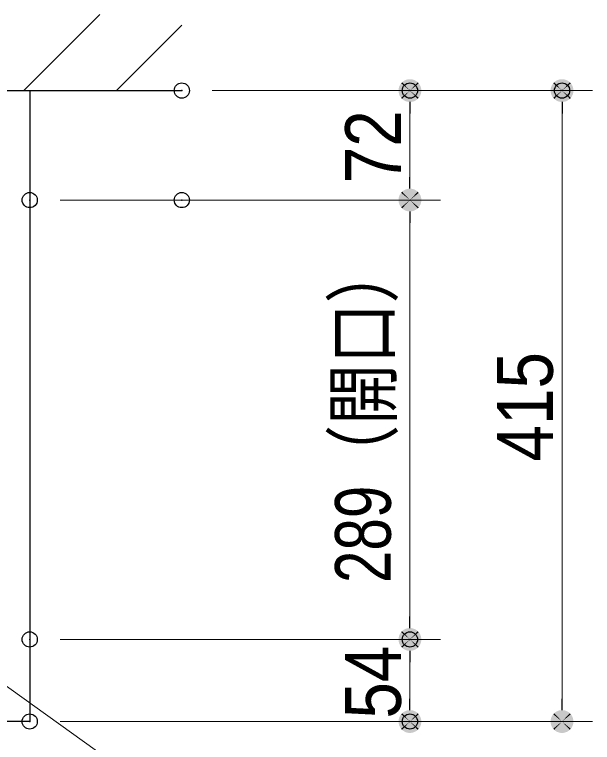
# Model space of a CAD drawing. Units: millimetres, scale not verified. Extents: x -6062 to 6062, y -3045 to 3045.
# Drawn here: x -3622.5 to -3242.5, y 851.2 to 1330 of the extents above; entities that cross this region are included whole.
import ezdxf
from ezdxf.enums import TextEntityAlignment as Align

# ---------------------------------------------------------------- set-up
doc = ezdxf.new("R2010")
doc.units = ezdxf.units.MM
doc.header["$LTSCALE"] = 20
doc.header["$PDMODE"] = 32
doc.header["$PDSIZE"] = 10
for name, color, linetype, lineweight in [('0-2_2寸法-1', 7, 'Continuous', 15), ('0-3_0', 7, 'Continuous', 25), ('0-5_5ボウル・キャビネット', 7, 'Continuous', 15), ('0-6_2寸法-2', 7, 'Continuous', 15)]:
    doc.layers.add(name, color=color, linetype=linetype, lineweight=lineweight)
doc.layers.add('0-4_Defpoints', color=7, linetype='Continuous')
doc.styles.add('ＭＳ Ｐゴシック', font='')
doc.styles.get('ＭＳ Ｐゴシック').set_extended_font_data('MS PGothic')

# ---------------------------------------------------------------- blocks, each defined once
blk = doc.blocks.new('_Dot')
at = {"layer": '0-3_0'}
blk.add_line((-10, 0), (-20, 0), dxfattribs=at)
for points in [[(0, 0), (-8.09, 5.88), (-7.29, 6.85)], [(0, 0), (-7.29, 6.85), (-6.37, 7.71)], [(0, 0), (-6.37, 7.71), (-5.36, 8.44)], [(0, 0), (-5.36, 8.44), (-4.26, 9.05)], [(0, 0), (-4.26, 9.05), (-3.09, 9.51)], [(0, 0), (-3.09, 9.51), (-1.87, 9.82)], [(0, 0), (-1.87, 9.82), (-0.63, 9.98)], [(0, 0), (-0.63, 9.98), (0.63, 9.98)], [(0, 0), (0.63, 9.98), (1.87, 9.82)], [(0, 0), (1.87, 9.82), (3.09, 9.51)], [(0, 0), (3.09, 9.51), (4.26, 9.05)], [(0, 0), (4.26, 9.05), (5.36, 8.44)], [(0, 0), (5.36, 8.44), (6.37, 7.71)], [(0, 0), (6.37, 7.71), (7.29, 6.85)], [(0, 0), (7.29, 6.85), (8.09, 5.88)], [(0, 0), (-10, 0), (-9.92, 1.25)], [(0, 0), (-9.92, -1.25), (-10, 0)], [(0, 0), (-9.92, 1.25), (-9.69, 2.49)], [(0, 0), (-9.69, -2.49), (-9.92, -1.25)], [(0, 0), (-9.69, 2.49), (-9.3, 3.68)], [(0, 0), (-9.3, -3.68), (-9.69, -2.49)], [(0, 0), (-9.3, 3.68), (-8.76, 4.82)], [(0, 0), (-8.76, -4.82), (-9.3, -3.68)], [(0, 0), (-8.76, 4.82), (-8.09, 5.88)], [(0, 0), (-8.09, -5.88), (-8.76, -4.82)], [(0, 0), (-7.29, -6.85), (-8.09, -5.88)], [(0, 0), (-6.37, -7.71), (-7.29, -6.85)], [(0, 0), (-5.36, -8.44), (-6.37, -7.71)], [(0, 0), (-4.26, -9.05), (-5.36, -8.44)], [(0, 0), (-3.09, -9.51), (-4.26, -9.05)], [(0, 0), (-1.87, -9.82), (-3.09, -9.51)], [(0, 0), (-0.63, -9.98), (-1.87, -9.82)], [(0, 0), (0.63, -9.98), (-0.63, -9.98)], [(0, 0), (8.09, 5.88), (8.76, 4.82)], [(0, 0), (8.76, 4.82), (9.3, 3.68)], [(0, 0), (9.3, 3.68), (9.69, 2.49)], [(0, 0), (9.69, 2.49), (9.92, 1.25)], [(0, 0), (9.92, 1.25), (10, 0)], [(0, 0), (1.87, -9.82), (0.63, -9.98)], [(0, 0), (3.09, -9.51), (1.87, -9.82)], [(0, 0), (4.26, -9.05), (3.09, -9.51)], [(0, 0), (5.36, -8.44), (4.26, -9.05)], [(0, 0), (6.37, -7.71), (5.36, -8.44)], [(0, 0), (7.29, -6.85), (6.37, -7.71)], [(0, 0), (8.09, -5.88), (7.29, -6.85)], [(0, 0), (8.76, -4.82), (8.09, -5.88)], [(0, 0), (9.3, -3.68), (8.76, -4.82)], [(0, 0), (9.69, -2.49), (9.3, -3.68)], [(0, 0), (9.92, -1.25), (9.69, -2.49)], [(0, 0), (10, 0), (9.92, -1.25)]]:
    blk.add_solid(points, dxfattribs=at)

msp = doc.modelspace()

# ---------------------------------------------------------------- linework, layer by layer
at = {"layer": '0-2_2寸法-1'}
for p, q in [((-3492.5, 1280), (-3342.5, 1280)), ((-3342.5, 1280), (-3242.5, 1280)), ((-3362.5, 1223.01), (-3362.5, 1264.99)), ((-3262.5, 880.01), (-3262.5, 1264.99)), ((-3592.5, 1208), (-3342.5, 1208)), ((-3492.5, 1208), (-3342.5, 1208)), ((-3362.5, 1192.99), (-3362.5, 934.01)), ((-3592.5, 919), (-3342.5, 919)), ((-3592.5, 919), (-3342.5, 919)), ((-3362.5, 880.01), (-3362.5, 903.99)), ((-3592.5, 865), (-3342.5, 865)), ((-3342.5, 865), (-3242.5, 865))]:
    msp.add_line(p, q, dxfattribs=at)
at = {"layer": '0-4_Defpoints'}
for p in [(-3512.5, 1280), (-3362.5, 1280), (-3362.5, 1280), (-3262.5, 1280), (-3612.5, 1208), (-3512.5, 1208), (-3612.5, 919), (-3362.5, 919), (-3612.5, 865), (-3612.5, 865), (-3362.5, 865)]:
    msp.add_point(p, dxfattribs=at)
at = {"layer": '0-5_5ボウル・キャビネット'}
for p, q in [((-3616.46, 1280), (-3566.46, 1330)), ((-3555.5, 1280), (-3512.5, 1323))]:
    msp.add_line(p, q, dxfattribs=at)
at = {"layer": '0-5_5ボウル・キャビネット', "lineweight": 30}
msp.add_line((-5212.5, 1280), (-3512.5, 1280), dxfattribs=at)
msp.add_lwpolyline([(-5112.5, 1280), (-3612.5, 1280), (-3612.5, 865), (-5112.5, 865)], close=True, dxfattribs=at)
at = {"layer": '0-6_2寸法-2'}
msp.add_line((-3675.92, 922.78), (-3396.94, 722.86), dxfattribs=at)

# ---------------------------------------------------------------- block references
at = {"layer": '0-2_2寸法-1', "xscale": 0.7503418, "yscale": 0.7503418}
for p, rotation in [((-3362.5, 1280), 90), ((-3262.5, 1280), 90), ((-3362.5, 1208), 270), ((-3362.5, 1208), 90), ((-3362.5, 919), 270), ((-3362.5, 919), 90), ((-3362.5, 865), 270), ((-3262.5, 865), 270)]:
    msp.add_blockref('_Dot', p, dxfattribs=dict(at, rotation=rotation))

# ---------------------------------------------------------------- texts
at = {"layer": '0-2_2寸法-1', "style": 'ＭＳ Ｐゴシック'}
for s, width, p in [('72', 0.9, (-3357.44, 1219.02)), ('289（開口）', 0.8, (-3364.08, 956.1)), ('415', 0.9, (-3257.54, 1036)), ('54', 0.9, (-3357.44, 866.92))]:
    msp.add_text(s, height=36.66, rotation=90, dxfattribs=dict(at, width=width)).set_placement(p, align=Align.BOTTOM_LEFT)

doc.saveas('drawing.dxf')
